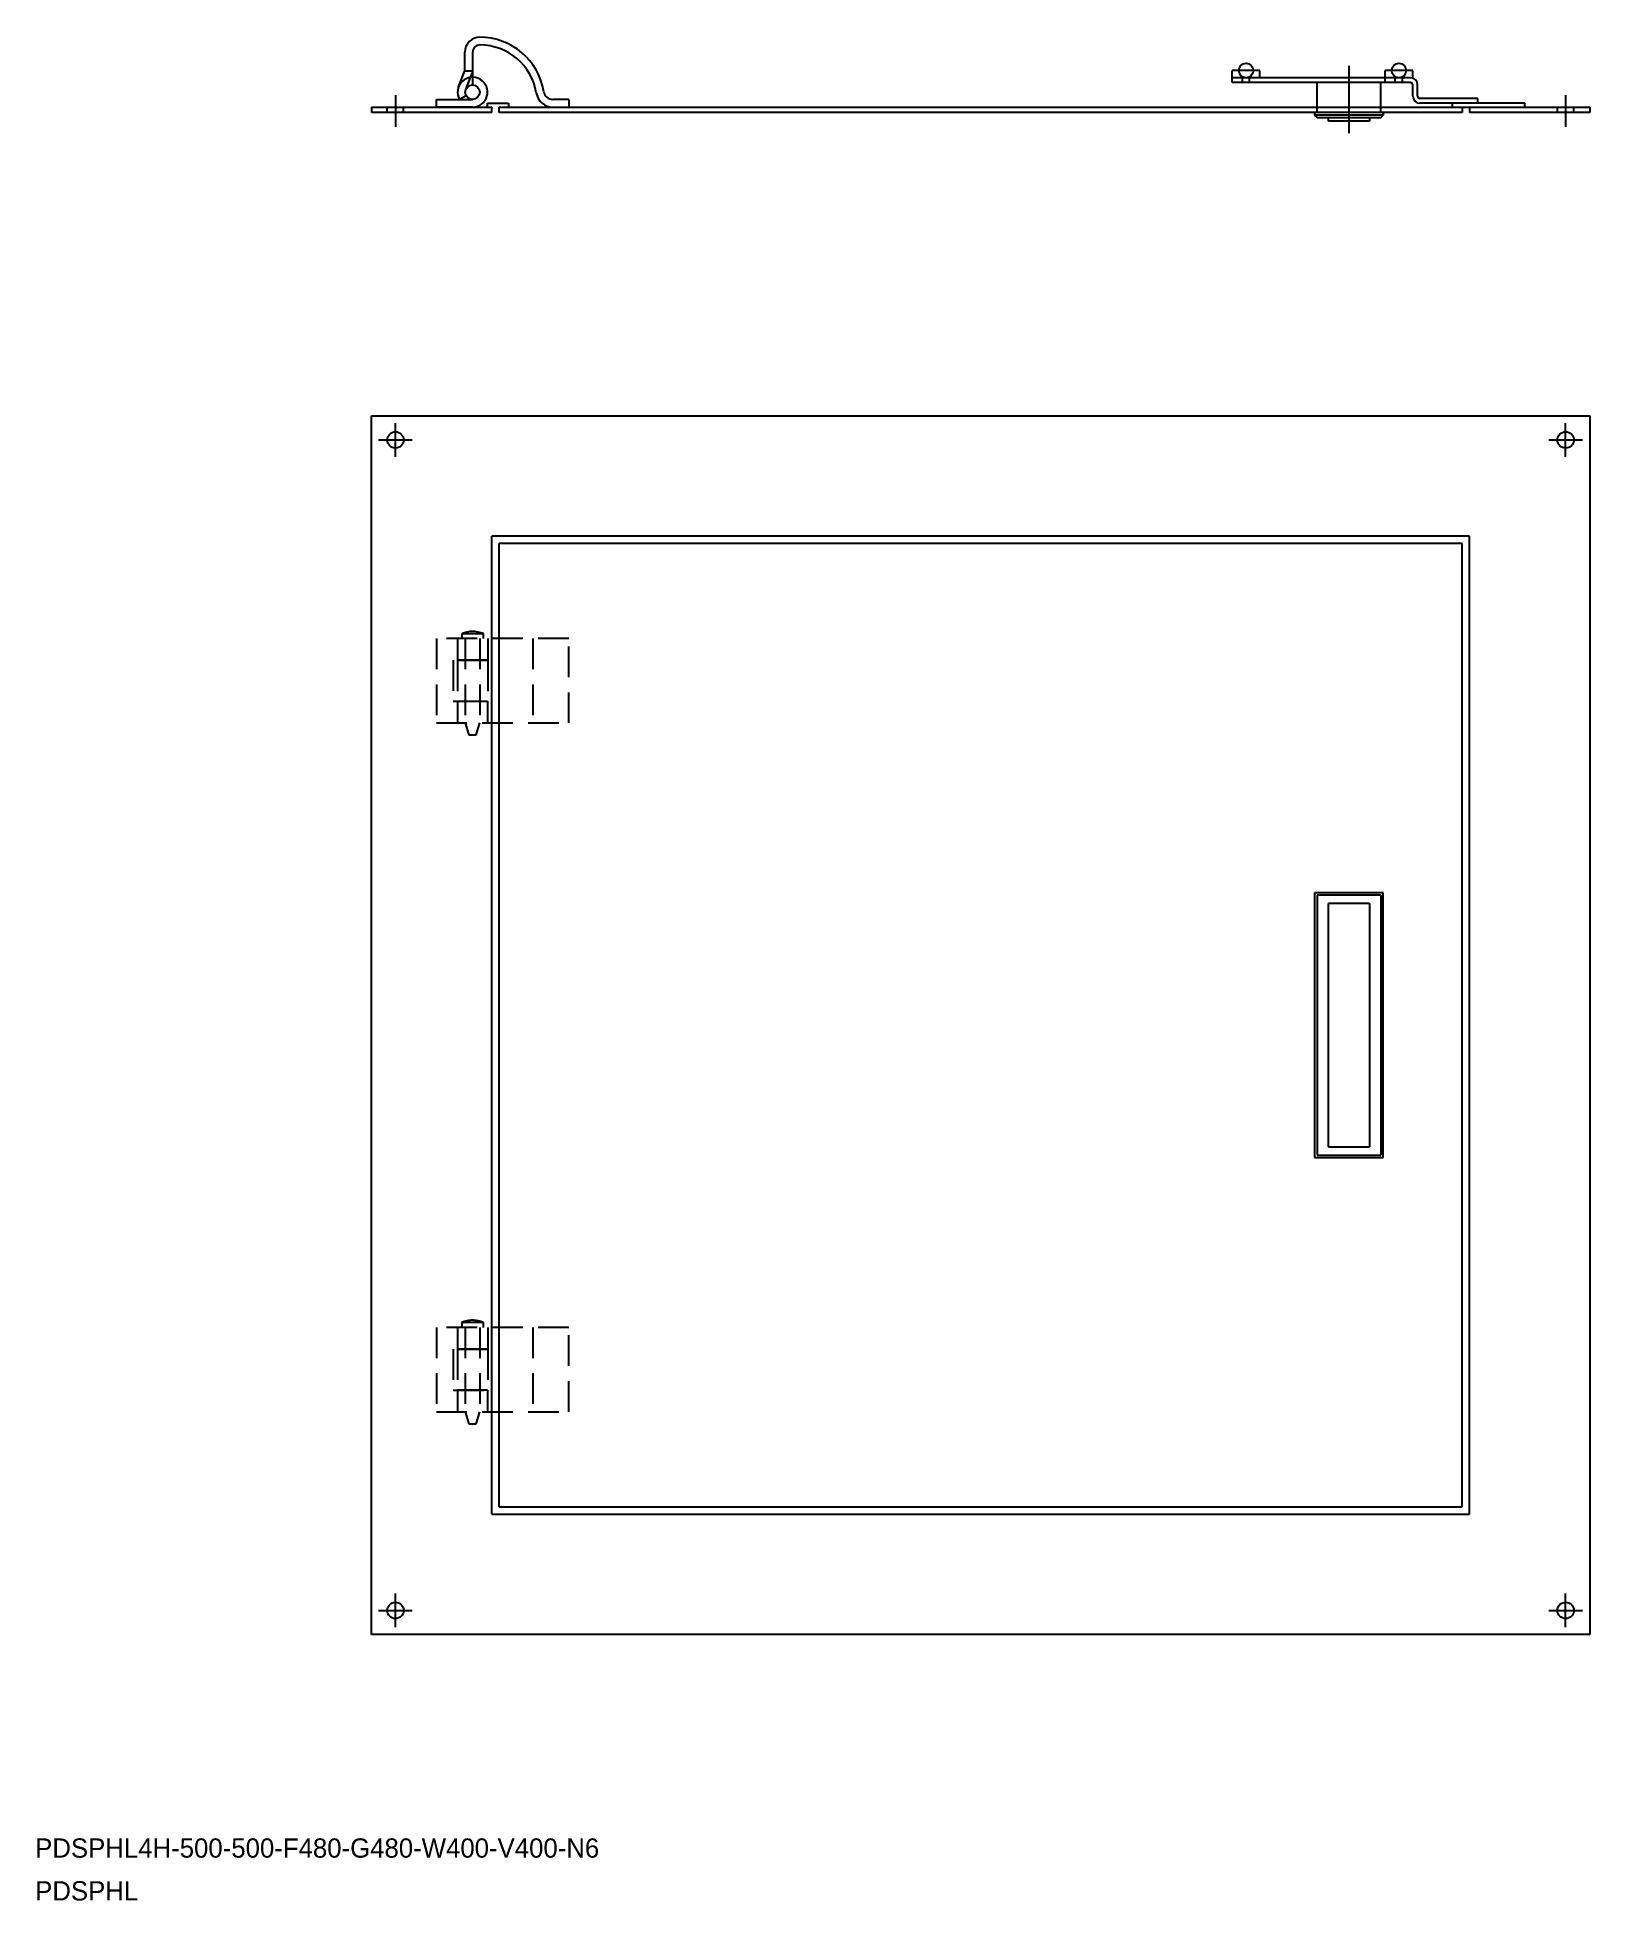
# Model space of a CAD drawing. Extents: x 6 to 651, y 3 to 776.
import ezdxf

# ---------------------------------------------------------------- set-up
doc = ezdxf.new("R2010")
doc.units = 0
doc.linetypes.add('CENTER', pattern=[50.8, 31.75, -6.35, 6.35, -6.35])
doc.linetypes.add('DASHED', pattern=[19.05, 12.7, -6.35])
doc.layers.get('0').update_dxf_attribs({"linetype": 'CONTINUOUS'})
doc.layers.add('CENTER', color=1, linetype='CENTER')

msp = doc.modelspace()

# ---------------------------------------------------------------- linework, layer by layer
at = {"color": 7, "linetype": 'CONTINUOUS'}
for p, q in [((184, 762.4), (184, 770.2)), ((187.2, 770.2), (187.2, 756.6)), ((181.43, 755.87), (184, 762.4)), ((184, 762.4), (187.2, 762.4)), ((184.41, 754.7), (187.2, 761.8)), ((502.7, 757.6), (502.7, 762.6)), ((514.2, 762.6), (502.7, 762.6)), ((576.7, 759.6), (502.7, 759.6)), ((506.95, 757.6), (506.95, 760.01)), ((509.95, 757.6), (509.95, 760.01)), ((514.2, 759.6), (514.2, 762.6)), ((577.7, 762.6), (566.2, 762.6)), ((566.2, 757.6), (566.2, 762.6)), ((570.45, 757.6), (570.45, 760.01)), ((573.45, 757.6), (573.45, 760.01)), ((577.7, 759.43), (577.7, 762.6)), ((172.2, 747.4), (172.2, 750.6)), ((172.2, 750.6), (187.2, 750.6)), ((184.57, 752.15), (181.77, 750.6)), ((227.2, 750.6), (220.59, 750.6)), ((227.2, 750.6), (227.2, 747.4)), ((576.7, 757.6), (502.7, 757.6)), ((537.95, 745.1), (537.95, 757.6)), ((564.45, 745.1), (564.45, 757.6)), ((577.7, 752), (577.7, 756.6)), ((579.7, 752), (579.7, 756.6)), ((604.7, 751), (580.7, 751)), ((604.7, 749), (604.7, 751)), ((145.2, 747.4), (195.2, 747.4)), ((145.2, 747.4), (145.2, 745.1)), ((195.2, 745.1), (145.2, 745.1)), ((187.2, 747.4), (172.2, 747.4)), ((193.4, 749), (202.2, 749)), ((193.4, 747.4), (193.4, 749)), ((195.2, 745.1), (195.2, 747.4)), ((198.2, 747.4), (598.2, 747.4)), ((198.2, 745.1), (198.2, 747.4)), ((598.2, 745.1), (198.2, 745.1)), ((202.2, 749), (202.2, 747.4)), ((536.95, 745.1), (536.95, 744.1)), ((536.95, 744.1), (537.95, 743.1)), ((565.45, 744.1), (536.95, 744.1)), ((537.95, 743.1), (564.45, 743.1)), ((542.7, 741.6), (542.7, 743.1)), ((559.7, 743.1), (559.7, 741.6)), ((564.45, 743.1), (565.45, 744.1)), ((565.45, 745.1), (565.45, 744.1)), ((624.2, 749), (580.7, 749)), ((594.2, 747.4), (594.2, 749)), ((594.2, 747.4), (651.2, 747.4)), ((598.2, 747.4), (598.2, 745.1)), ((601.2, 747.4), (601.2, 745.1)), ((651.2, 745.1), (601.2, 745.1)), ((624.2, 747.4), (624.2, 749)), ((651.2, 747.4), (651.2, 745.1)), ((559.7, 741.6), (542.7, 741.6)), ((145.2, 619.2), (651.2, 619.2)), ((145.2, 113.2), (145.2, 619.2)), ((651.2, 619.2), (651.2, 113.2)), ((601.2, 569.2), (195.2, 569.2)), ((195.2, 163.2), (195.2, 569.2)), ((198.2, 166.2), (198.2, 566.2)), ((598.2, 566.2), (198.2, 566.2)), ((598.2, 166.2), (598.2, 566.2)), ((601.2, 163.2), (601.2, 569.2)), ((565.45, 421.2), (536.95, 421.2)), ((536.95, 421.2), (536.95, 311.2)), ((537.95, 420.2), (537.95, 312.2)), ((564.45, 420.2), (537.95, 420.2)), ((564.45, 420.2), (564.45, 312.2)), ((565.45, 311.2), (565.45, 421.2)), ((542.7, 315.7), (542.7, 416.7)), ((559.7, 416.7), (542.7, 416.7)), ((559.7, 416.7), (559.7, 315.7)), ((536.95, 311.2), (565.45, 311.2)), ((537.95, 312.2), (564.45, 312.2)), ((542.7, 315.7), (559.7, 315.7)), ((195.2, 163.2), (601.2, 163.2)), ((198.2, 166.2), (598.2, 166.2)), ((651.2, 113.2), (145.2, 113.2))]:
    msp.add_line(p, q, dxfattribs=at)
at = {"color": 3, "linetype": 'DASHED'}
for p, q in [((151.8, 745.1), (151.8, 747.4)), ((158.6, 745.1), (158.6, 747.4)), ((637.8, 745.1), (637.8, 747.4)), ((644.6, 745.1), (644.6, 747.4)), ((227.2, 526.7), (172.2, 526.7)), ((172.2, 526.7), (172.2, 491.7)), ((181, 526.7), (181, 517.7)), ((191.7, 528.7), (182.7, 528.7)), ((182.7, 528.7), (182.7, 526.7)), ((184.2, 526.7), (184.2, 491.7)), ((190.2, 526.7), (190.2, 491.7)), ((191.7, 526.7), (191.7, 528.7)), ((193.5, 526.7), (193.5, 517.7)), ((212.2, 526.7), (212.2, 491.7)), ((227.2, 491.7), (227.2, 526.7)), ((193.5, 517.7), (179.2, 517.7)), ((179.2, 517.7), (179.2, 500.7)), ((193.5, 517.6), (181, 517.6)), ((181, 517.6), (181, 500.8)), ((193.5, 517.6), (193.5, 500.8)), ((179.2, 500.7), (193.4, 500.7)), ((181, 500.8), (193.4, 500.8)), ((181, 500.7), (181, 491.7)), ((193.4, 500.7), (193.4, 491.7)), ((172.2, 491.7), (227.2, 491.7)), ((184.2, 491.7), (185.7, 486.7)), ((188.7, 486.7), (190.2, 491.7)), ((185.7, 486.7), (188.7, 486.7)), ((227.2, 240.7), (172.2, 240.7)), ((172.2, 240.7), (172.2, 205.7)), ((181, 240.7), (181, 231.7)), ((191.7, 242.7), (182.7, 242.7)), ((182.7, 242.7), (182.7, 240.7)), ((184.2, 240.7), (184.2, 205.7)), ((190.2, 240.7), (190.2, 205.7)), ((191.7, 240.7), (191.7, 242.7)), ((193.5, 240.7), (193.5, 231.7)), ((212.2, 240.7), (212.2, 205.7)), ((227.2, 205.7), (227.2, 240.7)), ((193.5, 231.7), (179.2, 231.7)), ((179.2, 231.7), (179.2, 214.7)), ((193.5, 231.6), (181, 231.6)), ((181, 231.6), (181, 214.8)), ((193.5, 231.6), (193.5, 214.8)), ((179.2, 214.7), (193.4, 214.7)), ((181, 214.8), (193.4, 214.8)), ((181, 214.7), (181, 205.7)), ((193.4, 214.7), (193.4, 205.7)), ((172.2, 205.7), (227.2, 205.7)), ((184.2, 205.7), (185.7, 200.7)), ((188.7, 200.7), (190.2, 205.7)), ((185.7, 200.7), (188.7, 200.7))]:
    msp.add_line(p, q, dxfattribs=at)
at = {"color": 7, "linetype": 'CONTINUOUS'}
for centre, radius in [((508.45, 762.6), 3), ((571.95, 762.6), 3), ((187.2, 753.6), 3), ((155.2, 609.2), 3.4), ((641.2, 609.2), 3.4), ((155.2, 123.2), 3.4), ((641.2, 123.2), 3.4)]:
    msp.add_circle(centre, radius, dxfattribs=at)
for centre, radius, start, end in [((190.2, 770.2), 6.2, 90, 180), ((190.2, 749.4), 27, 9.34261, 90), ((190.2, 770.2), 3, 90, 180), ((190.2, 749.4), 23.8, 9.34261, 90), ((187.2, 753.6), 6.2, 270, 208.93853), ((576.7, 756.6), 3, 0, 90), ((220.59, 754.4), 7, 189.34261, 270), ((220.59, 754.4), 3.8, 189.34261, 270), ((576.7, 756.6), 1, 0, 90), ((580.7, 752), 3, 180, 270), ((580.7, 752), 1, 180, 270)]:
    msp.add_arc(centre, radius, start, end, dxfattribs=at)
at = {"color": 3, "linetype": 'DASHED'}
for centre in [(187.2, 519.08), (187.2, 233.08)]:
    msp.add_arc(centre, 10.63, 64.94238, 115.05761, dxfattribs=at)
at = {"layer": 'CENTER', "color": 1, "linetype": 'CENTER'}
for p, q in [((551.2, 764.6), (551.2, 736.6)), ((155.2, 752.34), (155.2, 739.24)), ((641.2, 752.34), (641.2, 739.24)), ((155.2, 602.2), (155.2, 616.2)), ((641.2, 602.2), (641.2, 616.2)), ((148.2, 609.2), (162.2, 609.2)), ((634.2, 609.2), (648.2, 609.2)), ((155.2, 116.2), (155.2, 130.2)), ((641.2, 116.2), (641.2, 130.2)), ((148.2, 123.2), (162.2, 123.2)), ((634.2, 123.2), (648.2, 123.2))]:
    msp.add_line(p, q, dxfattribs=at)

# ---------------------------------------------------------------- texts
at = {"color": 7, "linetype": 'CONTINUOUS'}
for s, p in [('PDSPHL4H-500-500-F480-G480-W400-V400-N6', (5.56, 20.54)), ('PDSPHL', (5.56, 2.77))]:
    msp.add_text(s, height=8, dxfattribs=at).set_placement(p)

doc.saveas('drawing.dxf')
